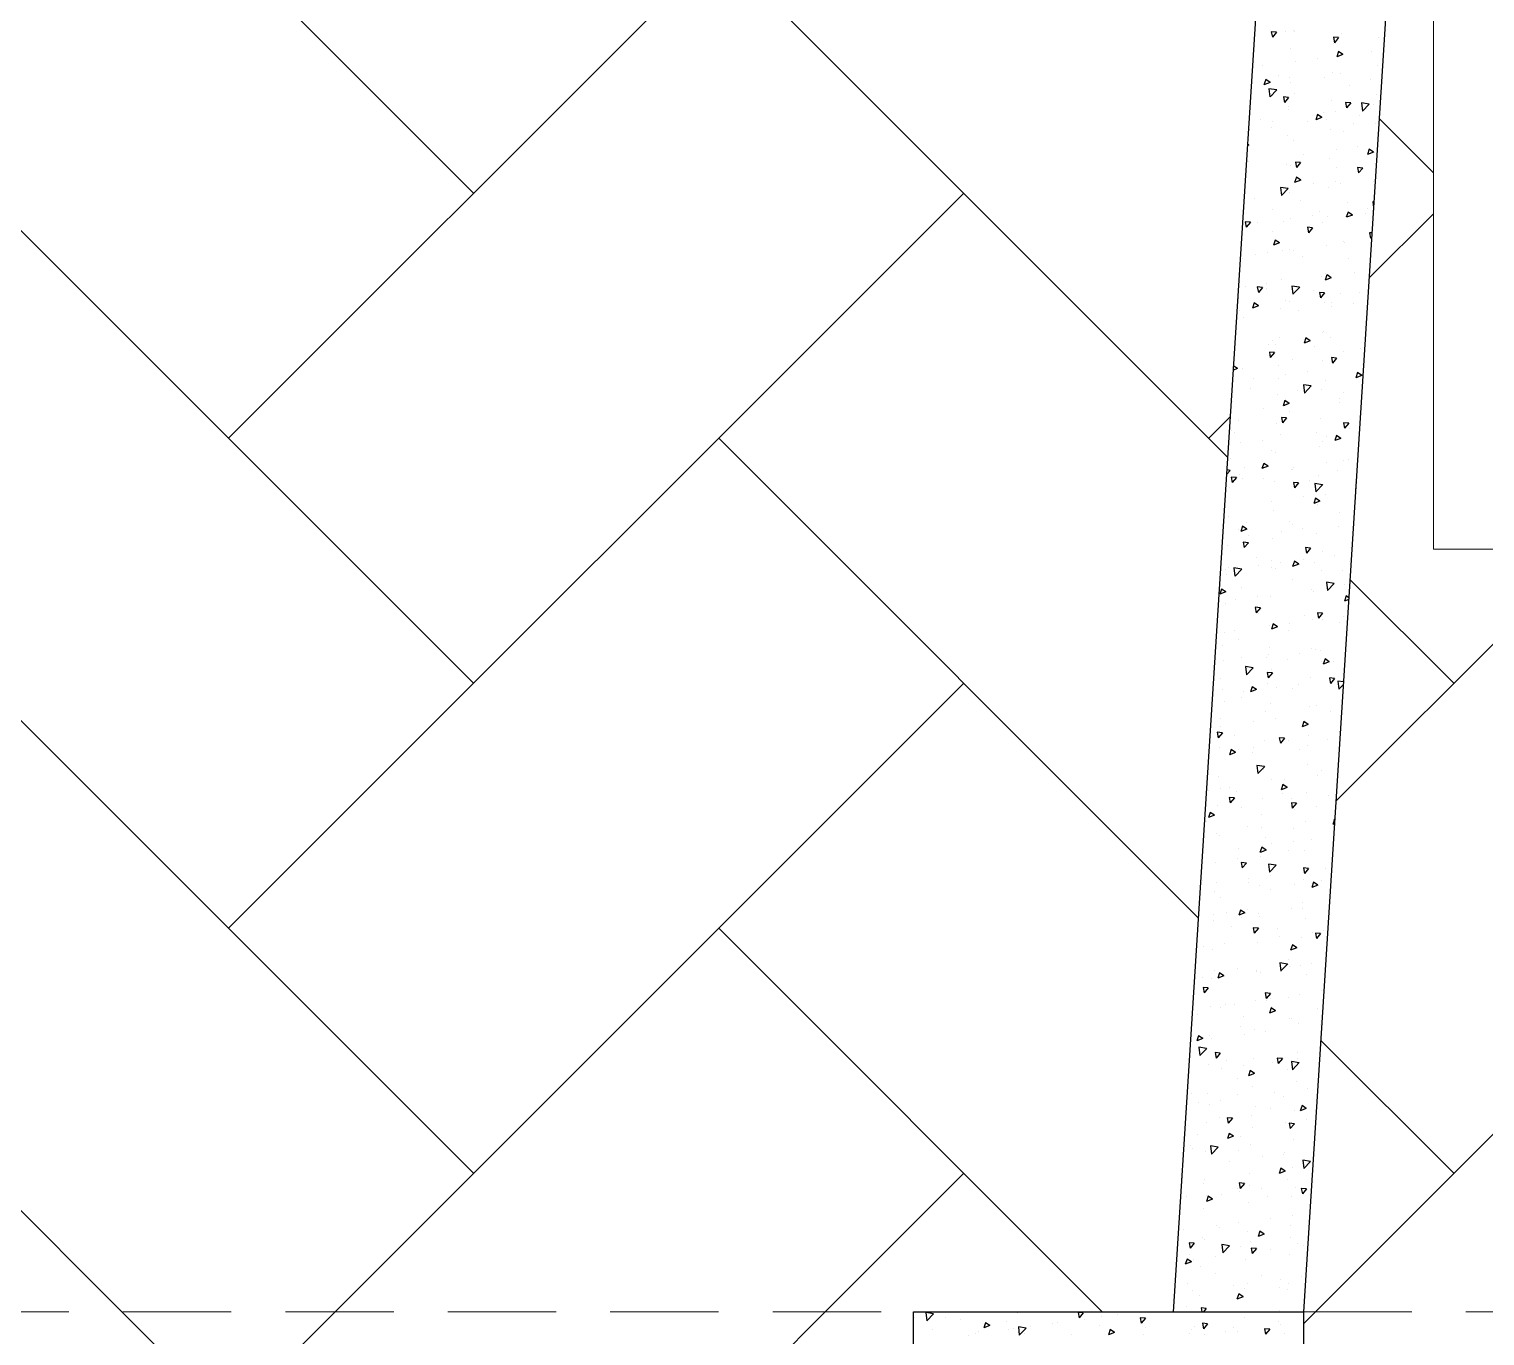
# Model space of a CAD drawing. Header units: millimetres. Extents: x 331487 to 517269, y 198509 to 399936.
# Drawn here: x 413274 to 414955, y 371381 to 372890 of the extents above; entities that cross this region are included whole.
import ezdxf

# ---------------------------------------------------------------- set-up
doc = ezdxf.new("R2010")
doc.units = ezdxf.units.MM
doc.header["$MEASUREMENT"] = 0
doc.linetypes.add('DASHED2', pattern=[0.375, 0.25, -0.125])
doc.layers.add('BEAM', color=1, linetype='Continuous', lineweight=5)
doc.layers.add('COLUMN', color=6, linetype='Continuous')

msp = doc.modelspace()

# ---------------------------------------------------------------- linework, layer by layer
at = {"layer": 'BEAM', "ltscale": 750}
for p, q in [((414895.1, 373769.3), (414895.1, 372289.2)), ((414895.1, 372289.2), (421216.4, 372289.2))]:
    msp.add_line(p, q, dxfattribs=at)
at = {"layer": 'BEAM', "color": 253, "linetype": 'Continuous', "ltscale": 750}
for p, q in [((413787.3, 372700.1), (412938.8, 373548.7)), ((413504.5, 372417.3), (414353, 373265.8)), ((413787.3, 372134.4), (412938.8, 372983)), ((414657.5, 372395.6), (414070.2, 372983)), ((414895.1, 372723.7), (414832.7, 372786.2)), ((413504.5, 371851.6), (414353, 372700.1)), ((414821, 372602.4), (414895.1, 372676.5)), ((414635.9, 372417.3), (414660.5, 372441.9)), ((413787.3, 371568.8), (412938.8, 372417.3)), ((414623.7, 371863.7), (414070.2, 372417.3)), ((414782.6, 371998.3), (415073.5, 372289.2)), ((414918.7, 372134.4), (414798.9, 372254.3)), ((413627.6, 371409), (414353, 372134.4)), ((414759, 371409), (415484.4, 372134.4)), ((413381.4, 371409), (412938.8, 371851.6)), ((414512.8, 371409), (414070.2, 371851.6)), ((414918.7, 371568.8), (414765, 371722.4)), ((414193.3, 371409), (414353, 371568.8)), ((413681.4, 371109), (413381.4, 371409)), ((413504.5, 371285.9), (413627.6, 371409)), ((413893.3, 371109), (414193.3, 371409)), ((414745.1, 371395.2), (414759, 371409))]:
    msp.add_line(p, q, dxfattribs=at)
at = {"layer": 'BEAM', "linetype": 'DASHED2', "ltscale": 500}
for p, q in [((414445.1, 371409), (411345.1, 371409)), ((414745.1, 371409), (421043.1, 371409))]:
    msp.add_line(p, q, dxfattribs=at)
at = {"layer": 'COLUMN'}
for p, q in [((414744.8, 373769.3), (414594.8, 371409)), ((414895.1, 373769.3), (414745.1, 371409)), ((414295.1, 371109), (414295.1, 371409)), ((414295.1, 371409), (414745.1, 371409)), ((414745.1, 371409), (414745.1, 371109))]:
    msp.add_line(p, q, dxfattribs=at)
at = {"layer": 'COLUMN', "color": 2, "linetype": 'Continuous'}
for p, q in [((414714.1, 372885.9), (414708.1, 372886.5)), ((414708.1, 372886.5), (414709.3, 372880.2)), ((414714.1, 372885.9), (414709.3, 372880.2)), ((414724.3, 372886.4), (414724.3, 372886.4)), ((414733.9, 372887.7), (414733.9, 372887.7)), ((414735.3, 372887), (414735.3, 372887)), ((414785.8, 372879.7), (414779.9, 372880.2)), ((414779.9, 372880.2), (414781, 372873.9)), ((414785.8, 372879.7), (414781, 372873.9)), ((414788.6, 372884.7), (414788.6, 372884.7)), ((414831.8, 372880.4), (414831.8, 372880.4)), ((414729.9, 372866.9), (414729.9, 372866.9)), ((414780.4, 372873.3), (414780.4, 372873.3)), ((414785.6, 372863.6), (414783.6, 372857.6)), ((414790.6, 372860.2), (414783.6, 372857.6)), ((414790.6, 372860.2), (414785.7, 372863.6)), ((414824.1, 372863.6), (414824.1, 372863.6)), ((414698, 372847), (414698, 372847)), ((414735.9, 372852), (414735.9, 372852)), ((414760.9, 372855.3), (414760.9, 372855.3)), ((414830.6, 372847.1), (414830.6, 372847.1)), ((414701.6, 372831.3), (414699.6, 372825.3)), ((414706.6, 372828), (414699.6, 372825.3)), ((414706.6, 372828), (414701.6, 372831.3)), ((414715.8, 372835.9), (414715.8, 372835.9)), ((414728.7, 372833.6), (414728.7, 372833.6)), ((414729.8, 372828), (414729.8, 372828)), ((414769.2, 372833.6), (414769.2, 372833.6)), ((414779.2, 372840), (414779.2, 372840)), ((414788.1, 372838), (414788.1, 372838)), ((414797.8, 372824.1), (414797.8, 372824.1)), ((414822.6, 372831.4), (414822.6, 372831.4)), ((414705.4, 372820.8), (414706.5, 372811.3)), ((414714.3, 372819.4), (414705.4, 372820.8)), ((414714.4, 372819.5), (414706.6, 372811.4)), ((414709.6, 372812.5), (414709.6, 372812.5)), ((414728, 372810.7), (414722, 372811.3)), ((414722, 372811.2), (414723.2, 372805)), ((414728, 372810.7), (414723.2, 372805)), ((414734.6, 372815.8), (414734.6, 372815.8)), ((414778, 372806.7), (414778, 372806.7)), ((414829.3, 372813.8), (414829.3, 372813.8)), ((414727.5, 372800.3), (414727.5, 372800.3)), ((414728.2, 372796.2), (414728.2, 372796.2)), ((414761.3, 372791.1), (414759.3, 372785)), ((414766.3, 372787.7), (414761.3, 372791.1)), ((414767.9, 372793), (414767.9, 372793)), ((414781.6, 372794), (414781.6, 372794)), ((414799.7, 372804.5), (414793.7, 372805)), ((414793.7, 372805), (414794.9, 372798.7)), ((414799.7, 372804.5), (414794.9, 372798.7)), ((414812.1, 372804.3), (414813.2, 372794.8)), ((414821, 372802.9), (414812.1, 372804.3)), ((414821.1, 372803), (414813.3, 372794.9)), ((414826.3, 372803), (414826.3, 372803)), ((414683.3, 372773.1), (414683.3, 372773.1)), ((414695.9, 372785), (414695.9, 372785)), ((414708.3, 372776.4), (414708.3, 372776.4)), ((414709.6, 372783), (414709.6, 372783)), ((414749.3, 372782.8), (414749.3, 372782.8)), ((414766.3, 372787.7), (414759.3, 372785)), ((414771.5, 372784.7), (414771.5, 372784.7)), ((414776.8, 372773.5), (414776.8, 372773.5)), ((414802.7, 372780.5), (414802.7, 372780.5)), ((414809.3, 372789.7), (414809.3, 372789.7)), ((414828.1, 372780.5), (414828.1, 372780.5)), ((414682.3, 372755.5), (414680.5, 372756.7)), ((414726.3, 372767.1), (414726.3, 372767.1)), ((414733.6, 372761.1), (414733.6, 372761.1)), ((414791.9, 372771.1), (414791.9, 372771.1)), ((414682.3, 372755.5), (414680.4, 372754.7)), ((414745.1, 372745.3), (414745.1, 372745.3)), ((414775.6, 372740.2), (414775.6, 372740.2)), ((414783, 372750.2), (414783, 372750.2)), ((414808.1, 372753.5), (414808.1, 372753.5)), ((414821, 372750.8), (414819, 372744.8)), ((414826, 372747.5), (414819, 372744.8)), ((414826, 372747.5), (414821, 372750.8)), ((414826.9, 372747.2), (414826.9, 372747.2)), ((414682, 372736.9), (414682, 372736.9)), ((414725.1, 372733.8), (414725.1, 372733.8)), ((414729.8, 372731.7), (414729.8, 372731.7)), ((414741.9, 372735.5), (414735.9, 372736)), ((414735.9, 372736), (414737, 372729.8)), ((414741.9, 372735.5), (414737, 372729.8)), ((414783.2, 372729.4), (414783.2, 372729.4)), ((414813.6, 372729.2), (414807.6, 372729.8)), ((414807.6, 372729.8), (414808.8, 372723.5)), ((414813.6, 372729.2), (414808.8, 372723.5)), ((414718.7, 372706.9), (414719.8, 372697.4)), ((414727.5, 372705.5), (414718.7, 372706.9)), ((414718.8, 372705.8), (414718.8, 372705.8)), ((414737, 372718.6), (414735, 372712.5)), ((414742, 372715.2), (414735, 372712.5)), ((414742, 372715.2), (414737, 372718.6)), ((414756.7, 372710.8), (414756.7, 372710.8)), ((414774.3, 372706.9), (414774.3, 372706.9)), ((414781.7, 372714.1), (414781.7, 372714.1)), ((414787.8, 372711.4), (414787.8, 372711.4)), ((414825.7, 372713.9), (414825.7, 372713.9)), ((414688.8, 372694.3), (414688.8, 372694.3)), ((414727.6, 372705.6), (414719.9, 372697.5)), ((414723.8, 372700.5), (414723.8, 372700.5)), ((414729.5, 372701.4), (414729.5, 372701.4)), ((414742.2, 372692), (414742.2, 372692)), ((414795.6, 372689.8), (414795.6, 372689.8)), ((414825.4, 372690.3), (414826.1, 372683.7)), ((414826.6, 372690.1), (414825.4, 372690.3)), ((414709.9, 372680.9), (414709.9, 372680.9)), ((414755.4, 372674.7), (414755.4, 372674.7)), ((414763.3, 372678.6), (414763.3, 372678.6)), ((414773.1, 372673.6), (414773.1, 372673.6)), ((414796.7, 372678.3), (414794.6, 372672.3)), ((414801.7, 372674.9), (414794.7, 372672.3)), ((414801.7, 372674.9), (414796.7, 372678.3)), ((414816.7, 372676.3), (414816.7, 372676.3)), ((414818.6, 372683), (414818.6, 372683)), ((414824.5, 372680.6), (414824.5, 372680.6)), ((414684, 372666.6), (414678, 372667.1)), ((414678, 372667.1), (414679.2, 372660.8)), ((414684, 372666.6), (414679.2, 372660.8)), ((414692.5, 372666.4), (414692.5, 372666.4)), ((414709.3, 372656.4), (414709.3, 372656.4)), ((414722.6, 372667.2), (414722.6, 372667.2)), ((414730.4, 372671.4), (414730.4, 372671.4)), ((414755.7, 372660.3), (414749.8, 372660.8)), ((414749.8, 372660.8), (414750.9, 372654.5)), ((414755.7, 372660.3), (414750.9, 372654.5)), ((414767.7, 372666.4), (414767.7, 372666.4)), ((414712.7, 372646), (414710.6, 372640)), ((414717.6, 372642.7), (414710.6, 372640)), ((414717.6, 372642.7), (414712.7, 372646.1)), ((414771.9, 372640.3), (414771.9, 372640.3)), ((414791.6, 372644.4), (414791.6, 372644.4)), ((414792.3, 372643.5), (414792.3, 372643.5)), ((414824.3, 372654.3), (414821.5, 372654.5)), ((414821.5, 372654.5), (414822.6, 372648.3)), ((414824, 372649.9), (414822.6, 372648.3)), ((414823.3, 372647.3), (414823.3, 372647.3)), ((414675, 372624.4), (414675, 372624.4)), ((414690.4, 372629.8), (414690.4, 372629.8)), ((414704.1, 372631.9), (414704.1, 372631.9)), ((414721.4, 372633.9), (414721.4, 372633.9)), ((414729.1, 372635.2), (414729.1, 372635.2)), ((414733.3, 372634.4), (414733.3, 372634.4)), ((414743.8, 372627.5), (414743.8, 372627.5)), ((414797.2, 372625.2), (414797.2, 372625.2)), ((414772.3, 372605.8), (414770.3, 372599.7)), ((414770.7, 372607), (414770.7, 372607)), ((414777.3, 372602.4), (414772.4, 372605.8)), ((414803.9, 372609.1), (414803.9, 372609.1)), ((414677.8, 372592.5), (414677.8, 372592.5)), ((414697.9, 372591.3), (414691.9, 372591.9)), ((414691.9, 372591.9), (414693.1, 372585.6)), ((414697.9, 372591.3), (414693.1, 372585.6)), ((414702.8, 372595.8), (414702.8, 372595.8)), ((414702.8, 372590.1), (414702.8, 372590.1)), ((414720.2, 372600.6), (414720.2, 372600.6)), ((414731.9, 372592.9), (414733, 372583.4)), ((414740.8, 372591.5), (414731.9, 372592.9)), ((414740.9, 372591.6), (414733.1, 372583.5)), ((414766, 372604.1), (414766, 372604.1)), ((414777.3, 372602.4), (414770.3, 372599.7)), ((414670.5, 372578.9), (414670.5, 372578.9)), ((414688.3, 372573.5), (414686.3, 372567.5)), ((414693.3, 372570.2), (414688.3, 372573.5)), ((414723.9, 372576.7), (414723.9, 372576.7)), ((414729.2, 372574.8), (414729.2, 372574.8)), ((414756.2, 372587.8), (414756.2, 372587.8)), ((414769.6, 372585.1), (414763.6, 372585.6)), ((414763.6, 372585.6), (414764.8, 372579.3)), ((414769.6, 372585.1), (414764.8, 372579.3)), ((414769.5, 372573.7), (414769.5, 372573.7)), ((414777.3, 372574.4), (414777.3, 372574.4)), ((414787.5, 372584.8), (414787.5, 372584.8)), ((414802.6, 372572.9), (414802.6, 372572.9)), ((414809.6, 372585.6), (414809.6, 372585.6)), ((414670.8, 372564.7), (414670.8, 372564.7)), ((414676.5, 372556.3), (414676.5, 372556.3)), ((414693.3, 372570.2), (414686.3, 372567.5)), ((414719, 372567.3), (414719, 372567.3)), ((414739.7, 372564.7), (414739.7, 372564.7)), ((414777.5, 372569.6), (414777.5, 372569.6)), ((414767.4, 372539.8), (414767.4, 372539.8)), ((414768.3, 372540.4), (414768.3, 372540.4)), ((414704.4, 372525.6), (414704.4, 372525.6)), ((414709, 372529.8), (414709, 372529.8)), ((414713.4, 372525.2), (414713.4, 372525.2)), ((414717.8, 372534), (414717.8, 372534)), ((414748, 372533.3), (414746, 372527.2)), ((414753, 372529.9), (414746, 372527.2)), ((414753, 372529.9), (414748, 372533.3)), ((414751.2, 372530.2), (414751.2, 372530.2)), ((414757.8, 372523.3), (414757.8, 372523.3)), ((414776.3, 372533.5), (414776.3, 372533.5)), ((414811.2, 372521.1), (414811.2, 372521.1)), ((414711.8, 372516.1), (414705.8, 372516.7)), ((414705.8, 372516.6), (414706.9, 372510.4)), ((414711.8, 372516.1), (414706.9, 372510.4)), ((414733, 372507.8), (414733, 372507.8)), ((414767, 372507.1), (414767, 372507.1)), ((414783.5, 372509.9), (414777.5, 372510.4)), ((414777.5, 372510.4), (414778.7, 372504.1)), ((414783.5, 372509.9), (414778.7, 372504.1)), ((414791.3, 372517.8), (414791.3, 372517.8)), ((414663.5, 372488.2), (414663.5, 372488.2)), ((414669, 372497.7), (414663.9, 372495.7)), ((414669, 372497.7), (414664.2, 372500.9)), ((414664.6, 372493.2), (414664.6, 372493.2)), ((414674.7, 372497.8), (414674.7, 372497.8)), ((414716.5, 372500.7), (414716.5, 372500.7)), ((414724.9, 372490.8), (414724.9, 372490.8)), ((414750, 372494.1), (414750, 372494.1)), ((414807.7, 372493), (414805.7, 372487)), ((414812.7, 372489.7), (414805.7, 372487)), ((414812.7, 372489.7), (414807.7, 372493)), ((414813.1, 372502.4), (414813.1, 372502.4)), ((414684.6, 372474.7), (414684.6, 372474.7)), ((414687.1, 372485.8), (414687.1, 372485.8)), ((414716.8, 372485.9), (414716.8, 372485.9)), ((414737.9, 372472.5), (414737.9, 372472.5)), ((414745.2, 372478.9), (414746.3, 372469.4)), ((414754.1, 372477.6), (414745.2, 372478.9)), ((414754.2, 372477.6), (414746.4, 372469.5)), ((414765.8, 372473.8), (414765.8, 372473.8)), ((414770.2, 372483.7), (414770.2, 372483.7)), ((414663.4, 372459.9), (414663.4, 372459.9)), ((414715.3, 372467.4), (414715.3, 372467.4)), ((414723.7, 372460.8), (414721.7, 372454.7)), ((414728.7, 372457.4), (414721.7, 372454.7)), ((414728.7, 372457.4), (414723.7, 372460.8)), ((414723.7, 372454.6), (414723.7, 372454.6)), ((414786.8, 372462.9), (414786.8, 372462.9)), ((414787.2, 372458.1), (414787.2, 372458.1)), ((414791.3, 372470.2), (414791.3, 372470.2)), ((414660.8, 372446.3), (414660.8, 372446.3)), ((414670.6, 372438.1), (414670.6, 372438.1)), ((414698.6, 372451.3), (414698.6, 372451.3)), ((414725.6, 372440.9), (414719.7, 372441.4)), ((414719.7, 372441.4), (414720.8, 372435.2)), ((414725.6, 372440.9), (414720.8, 372435.2)), ((414728.9, 372448.1), (414728.9, 372448.1)), ((414764.6, 372440.6), (414764.6, 372440.6)), ((414662.2, 372426.7), (414662.2, 372426.7)), ((414665.1, 372423.6), (414665.1, 372423.6)), ((414714.1, 372434.2), (414714.1, 372434.2)), ((414718.5, 372421.4), (414718.5, 372421.4)), ((414760.5, 372423.5), (414760.5, 372423.5)), ((414783.4, 372420.5), (414781.3, 372414.5)), ((414788.4, 372417.1), (414783.4, 372420.5)), ((414797.4, 372434.6), (414791.4, 372435.2)), ((414791.4, 372435.1), (414792.5, 372428.9)), ((414797.4, 372434.6), (414792.5, 372428.9)), ((414798.4, 372428.5), (414798.4, 372428.5)), ((414672.3, 372411.9), (414672.3, 372411.9)), ((414697.4, 372415.2), (414697.4, 372415.2)), ((414763.4, 372407.3), (414763.4, 372407.3)), ((414767.1, 372413.1), (414767.1, 372413.1)), ((414771.8, 372419.1), (414771.8, 372419.1)), ((414788.4, 372417.1), (414781.4, 372414.5)), ((414661, 372393.4), (414661, 372393.4)), ((414699.4, 372388.2), (414697.3, 372382.2)), ((414704.3, 372384.9), (414699.4, 372388.2)), ((414708.7, 372403.1), (414708.7, 372403.1)), ((414712.9, 372400.9), (414712.9, 372400.9)), ((414772.1, 372389), (414772.1, 372389)), ((414791, 372391.2), (414791, 372391.2)), ((414797.1, 372392.3), (414797.1, 372392.3)), ((414660.7, 372380.2), (414656.3, 372375.6)), ((414660.6, 372380.1), (414656.6, 372380.8)), ((414667.8, 372372), (414661.8, 372372.5)), ((414661.8, 372372.5), (414663, 372366.2)), ((414667.8, 372372), (414663, 372366.2)), ((414671, 372375.7), (414671, 372375.7)), ((414674.4, 372371.2), (414674.4, 372371.2)), ((414677.5, 372384), (414677.5, 372384)), ((414704.3, 372384.9), (414697.3, 372382.2)), ((414698.6, 372370.6), (414698.6, 372370.6)), ((414730.9, 372381.7), (414730.9, 372381.7)), ((414732.7, 372381.2), (414732.7, 372381.2)), ((414734.2, 372384), (414734.2, 372384)), ((414762.2, 372374), (414762.2, 372374)), ((414784.2, 372379.5), (414784.2, 372379.5)), ((414659.7, 372360.1), (414659.7, 372360.1)), ((414711.7, 372367.6), (414711.7, 372367.6)), ((414739.5, 372365.7), (414733.5, 372366.2)), ((414733.5, 372366.2), (414734.7, 372359.9)), ((414739.5, 372365.7), (414734.7, 372359.9)), ((414751.9, 372368.3), (414751.9, 372368.3)), ((414758.4, 372365), (414759.5, 372355.5)), ((414767.3, 372363.6), (414758.4, 372365)), ((414767.4, 372363.7), (414759.6, 372355.6)), ((414770.8, 372352.9), (414770.8, 372352.9)), ((414805.3, 372366), (414805.3, 372366)), ((414805.6, 372359.9), (414805.3, 372359.9)), ((414805.3, 372359.9), (414805.5, 372358.7)), ((414707.9, 372344.6), (414707.9, 372344.6)), ((414745.8, 372349.6), (414745.8, 372349.6)), ((414759, 372348), (414757, 372341.9)), ((414764, 372344.6), (414757, 372341.9)), ((414764, 372344.6), (414759, 372348)), ((414761, 372340.7), (414761, 372340.7)), ((414658.5, 372326.8), (414658.5, 372326.8)), ((414679.1, 372319.5), (414679.1, 372319.5)), ((414710.5, 372334.3), (414710.5, 372334.3)), ((414728.6, 372321.5), (414728.6, 372321.5)), ((414786.9, 372331.5), (414786.9, 372331.5)), ((414670.3, 372311.5), (414670.3, 372311.5)), ((414675, 372315.7), (414673, 372309.7)), ((414680, 372312.4), (414673, 372309.7)), ((414680, 372312.4), (414675, 372315.7)), ((414681.6, 372305.2), (414681.6, 372305.2)), ((414719.5, 372310.1), (414719.5, 372310.1)), ((414732.5, 372317.2), (414732.5, 372317.2)), ((414744.5, 372313.4), (414744.5, 372313.4)), ((414759.8, 372307.4), (414759.8, 372307.4)), ((414785.9, 372314.9), (414785.9, 372314.9)), ((414657.3, 372293.5), (414657.3, 372293.5)), ((414681.7, 372296.7), (414675.7, 372297.3)), ((414675.7, 372297.3), (414676.8, 372291)), ((414681.7, 372296.7), (414676.8, 372291)), ((414709.2, 372301), (414709.2, 372301)), ((414753.4, 372290.5), (414747.4, 372291)), ((414747.4, 372291), (414748.6, 372284.7)), ((414753.4, 372290.5), (414748.6, 372284.7)), ((414766.8, 372286.5), (414766.8, 372286.5)), ((414691.5, 372279.8), (414691.5, 372279.8)), ((414693.2, 372270.7), (414693.2, 372270.7)), ((414708.4, 372276.5), (414708.4, 372276.5)), ((414718.2, 372274), (414718.2, 372274)), ((414734.7, 372275.5), (414732.7, 372269.4)), ((414739.7, 372272.1), (414732.7, 372269.4)), ((414739.7, 372272.1), (414734.7, 372275.5)), ((414744.9, 372277.5), (414744.9, 372277.5)), ((414758.5, 372274.1), (414758.5, 372274.1)), ((414781.3, 372282.3), (414781.3, 372282.3)), ((414798.3, 372275.3), (414798.3, 372275.3)), ((414650.1, 372266.5), (414650.1, 372266.5)), ((414655.3, 372265.7), (414655.3, 372265.7)), ((414656.1, 372260.2), (414656.1, 372260.2)), ((414659.2, 372268.6), (414659.2, 372268.6)), ((414665, 372267.6), (414666.1, 372258.1)), ((414673.9, 372266.2), (414665, 372267.6)), ((414673.9, 372266.3), (414666.2, 372258.2)), ((414708, 372267.7), (414708, 372267.7)), ((414712.6, 372266.4), (414712.6, 372266.4)), ((414732.4, 372254.5), (414732.4, 372254.5)), ((414766, 372264.1), (414766, 372264.1)), ((414790.7, 372264.5), (414790.7, 372264.5)), ((414650.7, 372243.2), (414648.7, 372237.2)), ((414655.7, 372239.9), (414648.7, 372237.2)), ((414655.7, 372239.9), (414650.7, 372243.2)), ((414674.1, 372244.5), (414674.1, 372244.5)), ((414755, 372242.9), (414755, 372242.9)), ((414757.3, 372240.8), (414757.3, 372240.8)), ((414771.7, 372251), (414772.8, 372241.5)), ((414780.6, 372249.6), (414771.7, 372251)), ((414780.7, 372249.7), (414772.9, 372241.6)), ((414792.9, 372247.9), (414792.9, 372247.9)), ((414654.9, 372226.9), (414654.9, 372226.9)), ((414666.8, 372231.3), (414666.8, 372231.3)), ((414695.5, 372221.5), (414689.6, 372222.1)), ((414689.6, 372222), (414690.7, 372215.8)), ((414695.5, 372221.5), (414690.7, 372215.8)), ((414691.9, 372234.6), (414691.9, 372234.6)), ((414706.8, 372234.4), (414706.8, 372234.4)), ((414794.4, 372235.2), (414792.4, 372229.2)), ((414797.4, 372231.1), (414792.4, 372229.2)), ((414797.5, 372233.1), (414794.4, 372235.2)), ((414693.1, 372215.3), (414693.1, 372215.3)), ((414710.4, 372203), (414708.4, 372196.9)), ((414715.4, 372199.6), (414710.4, 372203)), ((414728.7, 372203.4), (414728.7, 372203.4)), ((414746.5, 372213), (414746.5, 372213)), ((414756.1, 372207.5), (414756.1, 372207.5)), ((414767.3, 372215.3), (414761.3, 372215.8)), ((414761.3, 372215.8), (414762.4, 372209.5)), ((414767.3, 372215.3), (414762.4, 372209.5)), ((414766.6, 372208.4), (414766.6, 372208.4)), ((414786.6, 372204.9), (414786.6, 372204.9)), ((414791.6, 372211.7), (414791.6, 372211.7)), ((414653.7, 372193.6), (414653.7, 372193.6)), ((414665.6, 372195.1), (414665.6, 372195.1)), ((414670, 372184.9), (414670, 372184.9)), ((414705.6, 372201.1), (414705.6, 372201.1)), ((414715.4, 372199.6), (414708.4, 372196.9)), ((414728.3, 372194.9), (414728.3, 372194.9)), ((414652.1, 372177.9), (414652.1, 372177.9)), ((414705.5, 372175.6), (414705.5, 372175.6)), ((414740.3, 372169), (414740.3, 372169)), ((414754.9, 372174.2), (414754.9, 372174.2)), ((414758.9, 372173.4), (414758.9, 372173.4)), ((414765.3, 372172.3), (414765.3, 372172.3)), ((414652.4, 372160.3), (414652.4, 372160.3)), ((414673.2, 372164.4), (414673.2, 372164.4)), ((414678.2, 372153.6), (414679.3, 372144.1)), ((414687.1, 372152.2), (414678.2, 372153.6)), ((414687.2, 372152.3), (414679.4, 372144.2)), ((414702.4, 372164), (414702.4, 372164)), ((414704.4, 372167.8), (414704.4, 372167.8)), ((414726.6, 372162.2), (414726.6, 372162.2)), ((414766.5, 372159.9), (414766.5, 372159.9)), ((414770.1, 372162.7), (414768, 372156.6)), ((414775, 372159.3), (414768, 372156.6)), ((414775, 372159.3), (414770.1, 372162.7)), ((414780, 372159.9), (414780, 372159.9)), ((414649.8, 372139.9), (414649.8, 372139.9)), ((414703.2, 372134.6), (414703.2, 372134.6)), ((414709.4, 372146.3), (414703.4, 372146.8)), ((414703.4, 372146.8), (414704.6, 372140.6)), ((414709.4, 372146.3), (414704.6, 372140.6)), ((414708.2, 372149.9), (414708.2, 372149.9)), ((414753.7, 372141), (414753.7, 372141)), ((414781.1, 372140), (414775.2, 372140.6)), ((414775.2, 372140.5), (414776.3, 372134.3)), ((414781.1, 372140), (414776.3, 372134.3)), ((414784.9, 372137), (414786, 372127.5)), ((414791.3, 372136), (414784.9, 372137)), ((414790.4, 372137.9), (414790.4, 372137.9)), ((414651.2, 372127.1), (414651.2, 372127.1)), ((414673.8, 372117.9), (414673.8, 372117.9)), ((414676.1, 372124.6), (414676.1, 372124.6)), ((414686, 372130.4), (414684, 372124.4)), ((414691, 372127.1), (414684, 372124.4)), ((414691, 372127.1), (414686.1, 372130.4)), ((414714, 372129.5), (414714, 372129.5)), ((414732.1, 372127.9), (414732.1, 372127.9)), ((414739, 372132.8), (414739, 372132.8)), ((414791.1, 372132.8), (414786.1, 372127.6)), ((414653.7, 372113.3), (414653.7, 372113.3)), ((414701.9, 372101.3), (414701.9, 372101.3)), ((414707.1, 372111.1), (414707.1, 372111.1)), ((414752.5, 372107.7), (414752.5, 372107.7)), ((414760.5, 372108.8), (414760.5, 372108.8)), ((414775.9, 372101.7), (414775.9, 372101.7)), ((414649.8, 372085.1), (414649.8, 372085.1)), ((414650, 372093.8), (414650, 372093.8)), ((414687.7, 372090.1), (414687.7, 372090.1)), ((414712.7, 372093.4), (414712.7, 372093.4)), ((414745.7, 372090.2), (414743.7, 372084.1)), ((414750.7, 372086.8), (414743.7, 372084.1)), ((414750.7, 372086.8), (414745.7, 372090.2)), ((414651.6, 372077.4), (414645.6, 372077.9)), ((414645.6, 372077.9), (414646.7, 372071.6)), ((414651.6, 372077.4), (414646.7, 372071.6)), ((414666.1, 372073.7), (414666.1, 372073.7)), ((414700.7, 372068), (414700.7, 372068)), ((414723.3, 372071.1), (414717.3, 372071.6)), ((414717.3, 372071.6), (414718.5, 372065.3)), ((414723.3, 372071.1), (414718.5, 372065.3)), ((414719.5, 372071.4), (414719.5, 372071.4)), ((414728, 372068.2), (414728, 372068.2)), ((414751.2, 372074.4), (414751.2, 372074.4)), ((414772.9, 372069.2), (414772.9, 372069.2)), ((414786.3, 372078.3), (414786.3, 372078.3)), ((414648.8, 372060.5), (414648.8, 372060.5)), ((414661.7, 372057.9), (414659.7, 372051.9)), ((414666.7, 372054.6), (414659.7, 372051.9)), ((414661.4, 372050.7), (414661.4, 372050.7)), ((414666.7, 372054.6), (414661.7, 372057.9)), ((414669.7, 372058.2), (414669.7, 372058.2)), ((414686.4, 372054), (414686.4, 372054)), ((414687.2, 372060.2), (414687.2, 372060.2)), ((414740.6, 372058), (414740.6, 372058)), ((414749.6, 372062.3), (414749.6, 372062.3)), ((414691.5, 372039.6), (414692.6, 372030.1)), ((414700.4, 372038.2), (414691.5, 372039.6)), ((414700.5, 372038.3), (414692.7, 372030.2)), ((414699.5, 372034.7), (414699.5, 372034.7)), ((414750, 372041.1), (414750, 372041.1)), ((414647.6, 372027.2), (414647.6, 372027.2)), ((414707.9, 372023.2), (414707.9, 372023.2)), ((414721.4, 372017.7), (414719.4, 372011.6)), ((414726.4, 372014.3), (414721.4, 372017.7)), ((414723.3, 372022.8), (414723.3, 372022.8)), ((414761.1, 372027.8), (414761.1, 372027.8)), ((414766.2, 372033.2), (414766.2, 372033.2)), ((414635.1, 372011.2), (414635.1, 372011.2)), ((414649.5, 372013.2), (414649.5, 372013.2)), ((414665.4, 372002.1), (414659.5, 372002.7)), ((414659.5, 372002.7), (414660.6, 371996.4)), ((414660.1, 372014.5), (414660.1, 372014.5)), ((414665.4, 372002.1), (414660.6, 371996.4)), ((414667.8, 372009.1), (414667.8, 372009.1)), ((414698.3, 372001.4), (414698.3, 372001.4)), ((414726.4, 372014.3), (414719.4, 372011.6)), ((414721.1, 372006.9), (414721.1, 372006.9)), ((414731.8, 372001.3), (414731.8, 372001.3)), ((414748.8, 372007.8), (414748.8, 372007.8)), ((414774.5, 372004.6), (414774.5, 372004.6)), ((414637.4, 371985.4), (414635.4, 371979.4)), ((414642.4, 371982.1), (414637.4, 371985.4)), ((414646.4, 371993.9), (414646.4, 371993.9)), ((414673.5, 371991.3), (414673.5, 371991.3)), ((414697, 371983.4), (414697, 371983.4)), ((414737.2, 371995.9), (414731.2, 371996.4)), ((414731.2, 371996.4), (414732.3, 371990.1)), ((414737.2, 371995.9), (414732.3, 371990.1)), ((414734.8, 371988.4), (414734.8, 371988.4)), ((414759.9, 371991.7), (414759.9, 371991.7)), ((414633.8, 371975.1), (414633.8, 371975.1)), ((414642.4, 371982.1), (414635.4, 371979.4)), ((414680.2, 371969.5), (414680.2, 371969.5)), ((414697.1, 371968.1), (414697.1, 371968.1)), ((414733.5, 371967.2), (414733.5, 371967.2)), ((414747.6, 371974.5), (414747.6, 371974.5)), ((414781.1, 371977.4), (414779.1, 371971.4)), ((414780.9, 371972.1), (414779.1, 371971.4)), ((414781.2, 371977.3), (414781.1, 371977.4)), ((414645.1, 371960.6), (414645.1, 371960.6)), ((414647.9, 371958.3), (414647.9, 371958.3)), ((414701.2, 371956.1), (414701.2, 371956.1)), ((414733.6, 371952.2), (414733.6, 371952.2)), ((414754.6, 371953.8), (414754.6, 371953.8)), ((414670.6, 371943.9), (414670.6, 371943.9)), ((414697.1, 371945.1), (414695, 371939.1)), ((414702.1, 371941.8), (414695.1, 371939.1)), ((414695.9, 371934.8), (414695.9, 371934.8)), ((414702.1, 371941.8), (414697.1, 371945.1)), ((414708.5, 371948.9), (414708.5, 371948.9)), ((414727.7, 371941.6), (414727.7, 371941.6)), ((414746.4, 371941.2), (414746.4, 371941.2)), ((414643.9, 371927.3), (414643.9, 371927.3)), ((414669.4, 371931.6), (414669.4, 371931.6)), ((414679.3, 371926.9), (414673.3, 371927.4)), ((414673.3, 371927.4), (414674.5, 371921.2)), ((414679.3, 371926.9), (414674.5, 371921.2)), ((414704.7, 371925.7), (414705.8, 371916.2)), ((414713.6, 371924.3), (414704.7, 371925.7)), ((414713.7, 371924.4), (414705.9, 371916.3)), ((414751, 371920.7), (414745.1, 371921.2)), ((414745.1, 371921.2), (414746.2, 371914.9)), ((414751, 371920.7), (414746.2, 371914.9)), ((414770.4, 371921.1), (414770.4, 371921.1)), ((414628.4, 371907.2), (414628.4, 371907.2)), ((414644.3, 371904.5), (414644.3, 371904.5)), ((414681.8, 371905), (414681.8, 371905)), ((414682.2, 371909.5), (414682.2, 371909.5)), ((414694.7, 371901.5), (414694.7, 371901.5)), ((414707.2, 371912.8), (414707.2, 371912.8)), ((414735.1, 371902.7), (414735.1, 371902.7)), ((414745.2, 371907.9), (414745.2, 371907.9)), ((414756.8, 371904.9), (414754.7, 371898.8)), ((414761.7, 371901.5), (414754.7, 371898.8)), ((414761.7, 371901.5), (414756.8, 371904.9)), ((414765.9, 371906.6), (414765.9, 371906.6)), ((414642.7, 371894), (414642.7, 371894)), ((414649.2, 371886.6), (414649.2, 371886.6)), ((414707.6, 371896.6), (414707.6, 371896.6)), ((414640.8, 371867.6), (414640.8, 371867.6)), ((414655.9, 371870), (414655.9, 371870)), ((414672.7, 371872.6), (414670.7, 371866.6)), ((414677.7, 371869.3), (414670.7, 371866.6)), ((414677.7, 371869.3), (414672.7, 371872.6)), ((414680.9, 371873.3), (414680.9, 371873.3)), ((414693.4, 371868.2), (414693.4, 371868.2)), ((414731.5, 371874.7), (414731.5, 371874.7)), ((414743.9, 371874.6), (414743.9, 371874.6)), ((414744.1, 371881.7), (414744.1, 371881.7)), ((414641.5, 371860.7), (414641.5, 371860.7)), ((414661.9, 371854.1), (414661.9, 371854.1)), ((414673.2, 371864.6), (414673.2, 371864.6)), ((414693.2, 371851.7), (414687.2, 371852.2)), ((414687.2, 371852.2), (414688.4, 371846)), ((414693.2, 371851.7), (414688.4, 371846)), ((414694.2, 371865.3), (414694.2, 371865.3)), ((414715.3, 371851.9), (414715.3, 371851.9)), ((414747.5, 371863.1), (414747.5, 371863.1)), ((414768.6, 371849.6), (414768.6, 371849.6)), ((414654.6, 371833.9), (414654.6, 371833.9)), ((414692.2, 371834.9), (414692.2, 371834.9)), ((414717.8, 371842.2), (414717.8, 371842.2)), ((414732.4, 371832.4), (414730.4, 371826.3)), ((414737.4, 371829), (414732.4, 371832.4)), ((414742.7, 371841.3), (414742.7, 371841.3)), ((414755.7, 371847.2), (414755.7, 371847.2)), ((414764.9, 371845.4), (414758.9, 371846)), ((414758.9, 371845.9), (414760.1, 371839.7)), ((414764.9, 371845.4), (414760.1, 371839.7)), ((414629.6, 371830.6), (414629.6, 371830.6)), ((414640.3, 371827.5), (414640.3, 371827.5)), ((414737.4, 371829), (414730.4, 371826.3)), ((414642.4, 371803), (414642.4, 371803)), ((414648.4, 371800.1), (414646.4, 371794.1)), ((414653.4, 371796.8), (414648.4, 371800.1)), ((414669.1, 371805), (414669.1, 371805)), ((414691, 371801.7), (414691, 371801.7)), ((414691.5, 371802.8), (414691.5, 371802.8)), ((414695.8, 371800.8), (414695.8, 371800.8)), ((414718, 371811.7), (414719.1, 371802.2)), ((414726.9, 371810.3), (414718, 371811.7)), ((414727, 371810.4), (414719.2, 371802.3)), ((414727.4, 371815), (414727.4, 371815)), ((414729.4, 371807.8), (414729.4, 371807.8)), ((414741.5, 371808.1), (414741.5, 371808.1)), ((414749.2, 371798.5), (414749.2, 371798.5)), ((414754.4, 371811.1), (414754.4, 371811.1)), ((414628.3, 371794.5), (414628.3, 371794.5)), ((414635.3, 371782.8), (414629.4, 371783.3)), ((414629.4, 371783.3), (414630.5, 371777)), ((414635.3, 371782.8), (414630.5, 371777)), ((414639.1, 371794.2), (414639.1, 371794.2)), ((414653.4, 371796.8), (414646.4, 371794.1)), ((414689.8, 371768.4), (414689.8, 371768.4)), ((414707.1, 371776.5), (414701.1, 371777)), ((414701.1, 371777), (414702.2, 371770.7)), ((414707.1, 371776.5), (414702.2, 371770.7)), ((414703, 371768.3), (414703, 371768.3)), ((414707.3, 371770), (414707.3, 371770)), ((414728.1, 371771.6), (414728.1, 371771.6)), ((414740.3, 371774.8), (414740.3, 371774.8)), ((414765.6, 371780), (414765.6, 371780)), ((414622.5, 371752.2), (414622.5, 371752.2)), ((414637.8, 371760.9), (414637.8, 371760.9)), ((414648.9, 371760), (414648.9, 371760)), ((414654.8, 371763.4), (414654.8, 371763.4)), ((414665.2, 371763.3), (414665.2, 371763.3)), ((414675.9, 371749.9), (414675.9, 371749.9)), ((414708.1, 371759.9), (414706.1, 371753.8)), ((414713.1, 371756.5), (414706.1, 371753.8)), ((414713.1, 371756.5), (414708.1, 371759.9)), ((414708.2, 371761.1), (414708.2, 371761.1)), ((414731.2, 371748), (414731.2, 371748)), ((414761.6, 371758.9), (414761.6, 371758.9)), ((414672.9, 371738), (414672.9, 371738)), ((414688.6, 371735.1), (414688.6, 371735.1)), ((414701.8, 371732.2), (414701.8, 371732.2)), ((414729.3, 371747.7), (414729.3, 371747.7)), ((414739.1, 371741.5), (414739.1, 371741.5)), ((414764.9, 371740.5), (414764.9, 371740.5)), ((414624.1, 371727.6), (414622.1, 371721.6)), ((414629.1, 371724.2), (414622.1, 371721.6)), ((414629.1, 371724.2), (414624.1, 371727.6)), ((414636.6, 371727.6), (414636.6, 371727.6)), ((414638.9, 371723.9), (414638.9, 371723.9)), ((414676.7, 371728.9), (414676.7, 371728.9)), ((414624.5, 371714.3), (414625.6, 371704.8)), ((414633.4, 371712.9), (414624.5, 371714.3)), ((414633.5, 371713), (414625.7, 371704.9)), ((414649.2, 371707.5), (414643.2, 371708.1)), ((414643.2, 371708.1), (414644.4, 371701.8)), ((414649.2, 371707.5), (414644.4, 371701.8)), ((414656.4, 371698.8), (414656.4, 371698.8)), ((414687.4, 371701.8), (414687.4, 371701.8)), ((414720.9, 371701.3), (414715, 371701.8)), ((414715, 371701.8), (414716.1, 371695.5)), ((414720.9, 371701.3), (414716.1, 371695.5)), ((414731.3, 371697.7), (414732.4, 371688.2)), ((414740.1, 371696.4), (414731.3, 371697.7)), ((414737.9, 371708.2), (414737.9, 371708.2)), ((414738.6, 371701), (414738.6, 371701)), ((414612.6, 371684.5), (414612.6, 371684.5)), ((414635.4, 371694.3), (414635.4, 371694.3)), ((414650.4, 371689.4), (414650.4, 371689.4)), ((414675.5, 371692.7), (414675.5, 371692.7)), ((414683.8, 371687.3), (414681.7, 371681.3)), ((414688.7, 371684), (414681.7, 371681.3)), ((414688.7, 371684), (414683.8, 371687.3)), ((414709.8, 371696.6), (414709.8, 371696.6)), ((414727.1, 371688.4), (414727.1, 371688.4)), ((414740.2, 371696.5), (414732.4, 371688.3)), ((414763.2, 371694.3), (414763.2, 371694.3)), ((414668.8, 371678.3), (414668.8, 371678.3)), ((414686.1, 371668.5), (414686.1, 371668.5)), ((414736.6, 371674.9), (414736.6, 371674.9)), ((414750.2, 371666.6), (414750.2, 371666.6)), ((414615.4, 371661.4), (414615.4, 371661.4)), ((414624.1, 371650), (414624.1, 371650)), ((414634.2, 371661), (414634.2, 371661)), ((414636.5, 371648), (414636.5, 371648)), ((414649.2, 371653.3), (414649.2, 371653.3)), ((414668.8, 371659.2), (414668.8, 371659.2)), ((414712.3, 371661.6), (414712.3, 371661.6)), ((414722.2, 371656.9), (414722.2, 371656.9)), ((414648.7, 371633.3), (414648.7, 371633.3)), ((414663.1, 371632.3), (414657.1, 371632.8)), ((414657.1, 371632.8), (414658.3, 371626.6)), ((414663.1, 371632.3), (414658.3, 371626.6)), ((414684.9, 371635.2), (414684.9, 371635.2)), ((414689.9, 371645.8), (414689.9, 371645.8)), ((414707, 371643.4), (414707, 371643.4)), ((414735.4, 371641.6), (414735.4, 371641.6)), ((414743.5, 371647.1), (414741.4, 371641)), ((414748.4, 371643.7), (414741.4, 371641)), ((414743.3, 371643.5), (414743.3, 371643.5)), ((414748.4, 371643.7), (414743.5, 371647.1)), ((414748.9, 371630.4), (414748.9, 371630.4)), ((414622.9, 371613.9), (414622.9, 371613.9)), ((414633, 371627.7), (414633, 371627.7)), ((414659.4, 371614.8), (414657.4, 371608.8)), ((414664.4, 371611.5), (414659.4, 371614.8)), ((414686, 371622.2), (414686, 371622.2)), ((414723.9, 371627.2), (414723.9, 371627.2)), ((414734.8, 371626), (414728.8, 371626.6)), ((414728.8, 371626.6), (414730, 371620.3)), ((414734.8, 371626), (414730, 371620.3)), ((414730.9, 371621.4), (414730.9, 371621.4)), ((414614.3, 371601.4), (414614.3, 371601.4)), ((414617, 371596.9), (414617, 371596.9)), ((414637.8, 371600.3), (414638.9, 371590.8)), ((414646.7, 371598.9), (414637.8, 371600.3)), ((414646.8, 371599), (414639, 371590.9)), ((414664.4, 371611.5), (414657.4, 371608.8)), ((414672.6, 371611.4), (414672.6, 371611.4)), ((414683.7, 371601.9), (414683.7, 371601.9)), ((414734.2, 371608.3), (414734.2, 371608.3)), ((414631.8, 371594.4), (414631.8, 371594.4)), ((414659.7, 371582.7), (414659.7, 371582.7)), ((414670.4, 371594.7), (414670.4, 371594.7)), ((414697.6, 371587.7), (414697.6, 371587.7)), ((414722.6, 371591), (414722.6, 371591)), ((414723.8, 371592.4), (414723.8, 371592.4)), ((414744.5, 371583.8), (414745.6, 371574.3)), ((414753.4, 371582.4), (414744.5, 371583.8)), ((414753.5, 371582.5), (414745.7, 371574.4)), ((414605.2, 371563.4), (414604.6, 371562.6)), ((414605.2, 371563.4), (414604.6, 371563.4)), ((414682.5, 371568.6), (414682.5, 371568.6)), ((414719.1, 371574.6), (414717.1, 371568.5)), ((414724.1, 371571.2), (414717.1, 371568.5)), ((414724.1, 371571.2), (414719.1, 371574.6)), ((414733, 371575), (414733, 371575)), ((414629.4, 371557.3), (414629.4, 371557.3)), ((414630.6, 371561.1), (414630.6, 371561.1)), ((414668.5, 371551.7), (414668.5, 371551.7)), ((414677, 371557.1), (414671, 371557.6)), ((414671, 371557.6), (414672.1, 371551.4)), ((414671.3, 371548.3), (414671.3, 371548.3)), ((414677, 371557.1), (414672.1, 371551.4)), ((414682.8, 371555), (414682.8, 371555)), ((414696.3, 371551.6), (414696.3, 371551.6)), ((414726.8, 371561.7), (414726.8, 371561.7)), ((414736.2, 371552.8), (414736.2, 371552.8)), ((414748.7, 371550.8), (414742.7, 371551.4)), ((414742.7, 371551.3), (414743.9, 371545.1)), ((414748.7, 371550.8), (414743.9, 371545.1)), ((414610.2, 371541.7), (414610.2, 371541.7)), ((414635.1, 371542.3), (414633.1, 371536.3)), ((414640.1, 371539), (414633.1, 371536.3)), ((414633.4, 371543.3), (414633.4, 371543.3)), ((414640.1, 371539), (414635.1, 371542.3)), ((414650.5, 371543.8), (414650.5, 371543.8)), ((414681.3, 371535.3), (414681.3, 371535.3)), ((414703.9, 371541.6), (414703.9, 371541.6)), ((414731.8, 371541.7), (414731.8, 371541.7)), ((414629.3, 371527.8), (414629.3, 371527.8)), ((414706.7, 371516.7), (414706.7, 371516.7)), ((414733.1, 371520.4), (414733.1, 371520.4)), ((414607.1, 371503.8), (414607.1, 371503.8)), ((414645, 371508.8), (414645, 371508.8)), ((414648.4, 371506.7), (414648.4, 371506.7)), ((414670, 371512.1), (414670, 371512.1)), ((414680.1, 371502.1), (414680.1, 371502.1)), ((414694.8, 371502), (414692.8, 371496)), ((414699.8, 371498.7), (414692.8, 371496)), ((414699.8, 371498.7), (414694.8, 371502)), ((414730.6, 371508.5), (414730.6, 371508.5)), ((414619.1, 371488.2), (414613.1, 371488.7)), ((414613.1, 371488.7), (414614.3, 371482.4)), ((414619.1, 371488.2), (414614.3, 371482.4)), ((414628.1, 371494.6), (414628.1, 371494.6)), ((414631.1, 371492.7), (414631.1, 371492.7)), ((414651, 371486.4), (414652.1, 371476.9)), ((414659.9, 371485), (414651, 371486.4)), ((414660, 371485.1), (414652.2, 371477)), ((414672.3, 371484.8), (414672.3, 371484.8)), ((414684.4, 371490.5), (414684.4, 371490.5)), ((414690.8, 371481.9), (414684.9, 371482.4)), ((414684.9, 371482.4), (414686, 371476.1)), ((414690.8, 371481.9), (414686, 371476.1)), ((414706.8, 371481), (414706.8, 371481)), ((414730.6, 371494.8), (414730.6, 371494.8)), ((414737.8, 371488.2), (414737.8, 371488.2)), ((414744.7, 371486), (414744.7, 371486)), ((414610.8, 371469.8), (414608.7, 371463.7)), ((414615.8, 371466.4), (414608.8, 371463.8)), ((414615.8, 371466.4), (414610.8, 371469.8)), ((414614, 371474.7), (414614, 371474.7)), ((414618.7, 371469.4), (414618.7, 371469.4)), ((414643.7, 371472.7), (414643.7, 371472.7)), ((414678.8, 371468.8), (414678.8, 371468.8)), ((414729.4, 371475.2), (414729.4, 371475.2)), ((414626.9, 371461.3), (414626.9, 371461.3)), ((414643.5, 371453.1), (414643.5, 371453.1)), ((414696.8, 371450.8), (414696.8, 371450.8)), ((414718.4, 371446.5), (414718.4, 371446.5)), ((414743.4, 371449.8), (414743.4, 371449.8)), ((414611.2, 371441.9), (414611.2, 371441.9)), ((414617.4, 371433.2), (414617.4, 371433.2)), ((414664.5, 371439.6), (414664.5, 371439.6)), ((414670.5, 371429.5), (414668.4, 371423.5)), ((414675.4, 371426.2), (414670.5, 371429.5)), ((414677.6, 371435.5), (414677.6, 371435.5)), ((414680.5, 371441.6), (414680.5, 371441.6)), ((414717.9, 371437.4), (414717.9, 371437.4)), ((414726.5, 371435.1), (414726.5, 371435.1)), ((414728.1, 371441.9), (414728.1, 371441.9)), ((414609.9, 371415.1), (414609.9, 371415.1)), ((414625.7, 371428), (414625.7, 371428)), ((414633, 371412.9), (414627, 371413.5)), ((414627, 371413.5), (414627.8, 371409)), ((414633, 371412.9), (414629.7, 371409)), ((414668.2, 371425.1), (414668.2, 371425.1)), ((414675.4, 371426.2), (414668.4, 371423.5)), ((414295.8, 371402.4), (414295.8, 371402.4)), ((414308.3, 371408.4), (414308.3, 371408.4)), ((414309.4, 371407.9), (414310.5, 371398.4)), ((414318.3, 371406.6), (414309.4, 371407.9)), ((414318.3, 371406.5), (414310.5, 371398.4)), ((414331.5, 371402), (414331.5, 371402)), ((414349.2, 371400.1), (414349.2, 371400.1)), ((414378.3, 371396.3), (414376.3, 371390.3)), ((414383.3, 371393), (414378.3, 371396.3)), ((414402.6, 371397.9), (414402.6, 371397.9)), ((414414.4, 371409), (414414.5, 371408.2)), ((414415.3, 371409), (414414.5, 371408.2)), ((414455.9, 371395.6), (414455.9, 371395.6)), ((414460.9, 371396), (414460.9, 371396)), ((414491.1, 371407.6), (414485.1, 371408.2)), ((414485.1, 371408.2), (414486.3, 371401.9)), ((414491.1, 371407.6), (414486.3, 371401.9)), ((414492.9, 371400.3), (414492.9, 371400.3)), ((414512.2, 371403.1), (414512.2, 371403.1)), ((414530.8, 371405.3), (414530.8, 371405.3)), ((414555.9, 371408.5), (414555.9, 371408.5)), ((414562.8, 371401.4), (414556.8, 371401.9)), ((414556.8, 371401.9), (414558, 371395.6)), ((414562.8, 371401.4), (414558, 371395.6)), ((414634.5, 371395.1), (414628.6, 371395.6)), ((414628.6, 371395.6), (414629.7, 371389.4)), ((414634.5, 371395.1), (414629.7, 371389.3)), ((414677.3, 371402.4), (414677.3, 371402.4)), ((414716.7, 371398.2), (414716.7, 371398.2)), ((414717.1, 371410.4), (414717.1, 371410.4)), ((414316.9, 371388.9), (414316.9, 371388.9)), ((414358.4, 371382.1), (414358.4, 371382.1)), ((414366.9, 371383.7), (414366.9, 371383.7)), ((414370.3, 371386.7), (414370.3, 371386.7)), ((414383.3, 371393), (414376.3, 371390.3)), ((414404.8, 371388.7), (414404.8, 371388.7)), ((414410.3, 371389.6), (414410.3, 371389.6)), ((414416.1, 371391.4), (414417.2, 371381.9)), ((414425, 371390), (414416.1, 371391.4)), ((414425, 371390), (414417.2, 371381.9)), ((414423.6, 371384.4), (414423.6, 371384.4)), ((414429.8, 371392), (414429.8, 371392)), ((414477, 371382.2), (414477, 371382.2)), ((414509.3, 371393.3), (414509.3, 371393.3)), ((414522, 371388.3), (414520, 371382.3)), ((414527, 371385), (414520, 371382.3)), ((414527, 371385), (414522, 371388.3)), ((414560.6, 371382.4), (414560.6, 371382.4)), ((414562.7, 371391.1), (414562.7, 371391.1)), ((414613.4, 371383.7), (414613.4, 371383.7)), ((414616.1, 371388.8), (414616.1, 371388.8)), ((414619, 371392.4), (414619, 371392.4)), ((414630.6, 371382.4), (414630.6, 371382.4)), ((414655.6, 371385.7), (414655.6, 371385.7)), ((414664.8, 371390.7), (414664.8, 371390.7)), ((414669.5, 371386.6), (414669.5, 371386.6)), ((414700.3, 371389.3), (414701.4, 371383.1)), ((414706.3, 371388.8), (414700.3, 371389.3)), ((414706.3, 371388.8), (414701.4, 371383.1)), ((414718.8, 371394), (414718.8, 371394)), ((414722.8, 371384.3), (414722.8, 371384.3))]:
    msp.add_line(p, q, dxfattribs=at)

doc.saveas('drawing.dxf')
